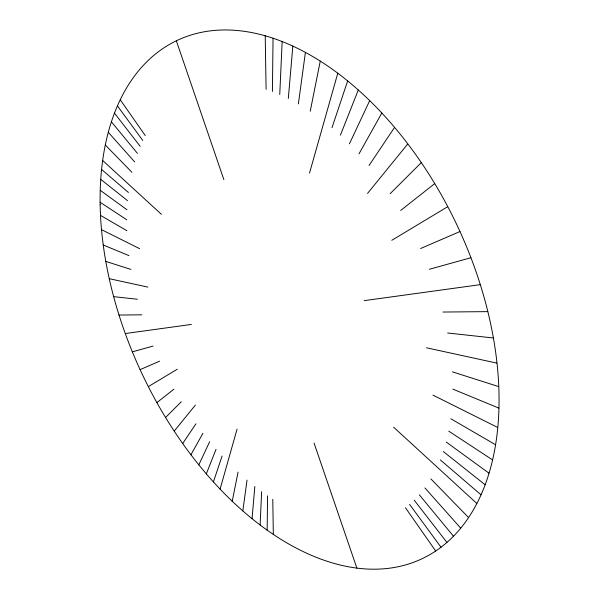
<?xml version="1.0" encoding="UTF-8"?>
<svg xmlns="http://www.w3.org/2000/svg" width="599" height="599" viewBox="0 0 599 599"><rect width="100%" height="100%" fill="white"/><g stroke="black" fill="none" stroke-linecap="round" stroke-linejoin="round"><path stroke-width="0.9" d="M267.154 530.242L267.566 495.852M272.41 91.512L273.047 38.194M260.108 525.076L261.636 491.652M279.748 94.477L282.159 41.511M252.052 518.764L254.837 486.5M288.314 98.468L292.836 46.071M242.82 510.984L247.028 480.106M298.384 103.874L305.415 52.368M232.217 501.296L238.058 472.109M310.23 111.257L320.27 61.083M220.08 489.158L237.054 429.191M309.518 173.111L337.791 73.198M213.401 481.97L222.079 456.041M331.996 127.722L347.667 80.91M206.303 473.914L216.044 449.302M340.419 135.157L358.299 89.977M198.793 464.884L209.65 441.74M349.427 143.827L369.703 100.602M190.901 454.806L202.926 433.272M358.996 153.883L381.833 113.001M182.673 443.582L195.91 423.822M369.051 165.474L394.584 127.37M174.346 430.951L195.386 405.081M367.531 193.417L407.462 144.322M165.526 417.51L181.295 401.787M390.099 193.724L421.307 162.621M156.841 402.64L173.905 389.193M400.686 210.444L434.739 183.601M148.395 386.58L177.244 369.239M391.783 240.304L447.543 206.805M140.061 369.635L159.633 361.182M420.618 248.518L459.942 231.543M132.319 351.845L153.074 346.08M429.348 269.28L470.896 257.735M125.243 333.546L191.351 324.441M364.222 300.638L480.263 284.652M118.976 315.044L141.843 314.827M443.005 312.042L487.788 311.63M113.623 296.647L137.381 299.238M447.633 333.007L493.344 337.986M109.355 278.707L147.901 287.101M426.518 347.794L496.676 363.076M105.776 261.396L130.941 269.415M452.447 371.859L498.705 386.602M103.23 244.998L128.92 255.593M452.896 389.14L498.877 408.099M101.815 229.791L139.627 248.675M432.942 395.123L497.148 427.184M100.497 215.385L126.906 230.72M450.845 418.783L495.508 444.705M100.108 202.275L126.726 219.751M448.763 431.168L492.52 459.89M100.22 190.28L126.973 209.747M446.218 442.062L488.979 473.173M100.744 179.363L127.557 200.672M443.365 451.586L485.085 484.733M101.583 169.45L128.411 192.451M440.325 459.905L480.99 494.767M102.661 160.472L161.401 214.315M393.61 427.184L476.811 503.459M105.312 144.995L131.922 172.287M430.921 478.938L468.538 517.521M108.299 132.297L134.648 161.887M424.908 487.93L460.691 528.123M111.407 121.829L137.441 153.366M419.322 494.826L453.458 536.187M114.476 113.151L140.166 146.321M414.216 500.187L446.891 542.38M117.434 105.888L142.779 140.465M409.596 504.388L440.984 547.201M120.234 99.763L145.243 135.539M405.426 507.727L435.668 550.99M176.331 40.777L223.869 179.633M314.063 443.073L356.884 568.144M265.222 35.768L266.098 89.296M272.777 499.304L273.346 534.51M100.145 204.903A286.636 174.144 64.7 0 0 403.134 565.568A286.636 174.144 64.7 0 0 395.34 128.268A286.636 174.144 64.7 0 0 100.145 204.903"/></g></svg>
